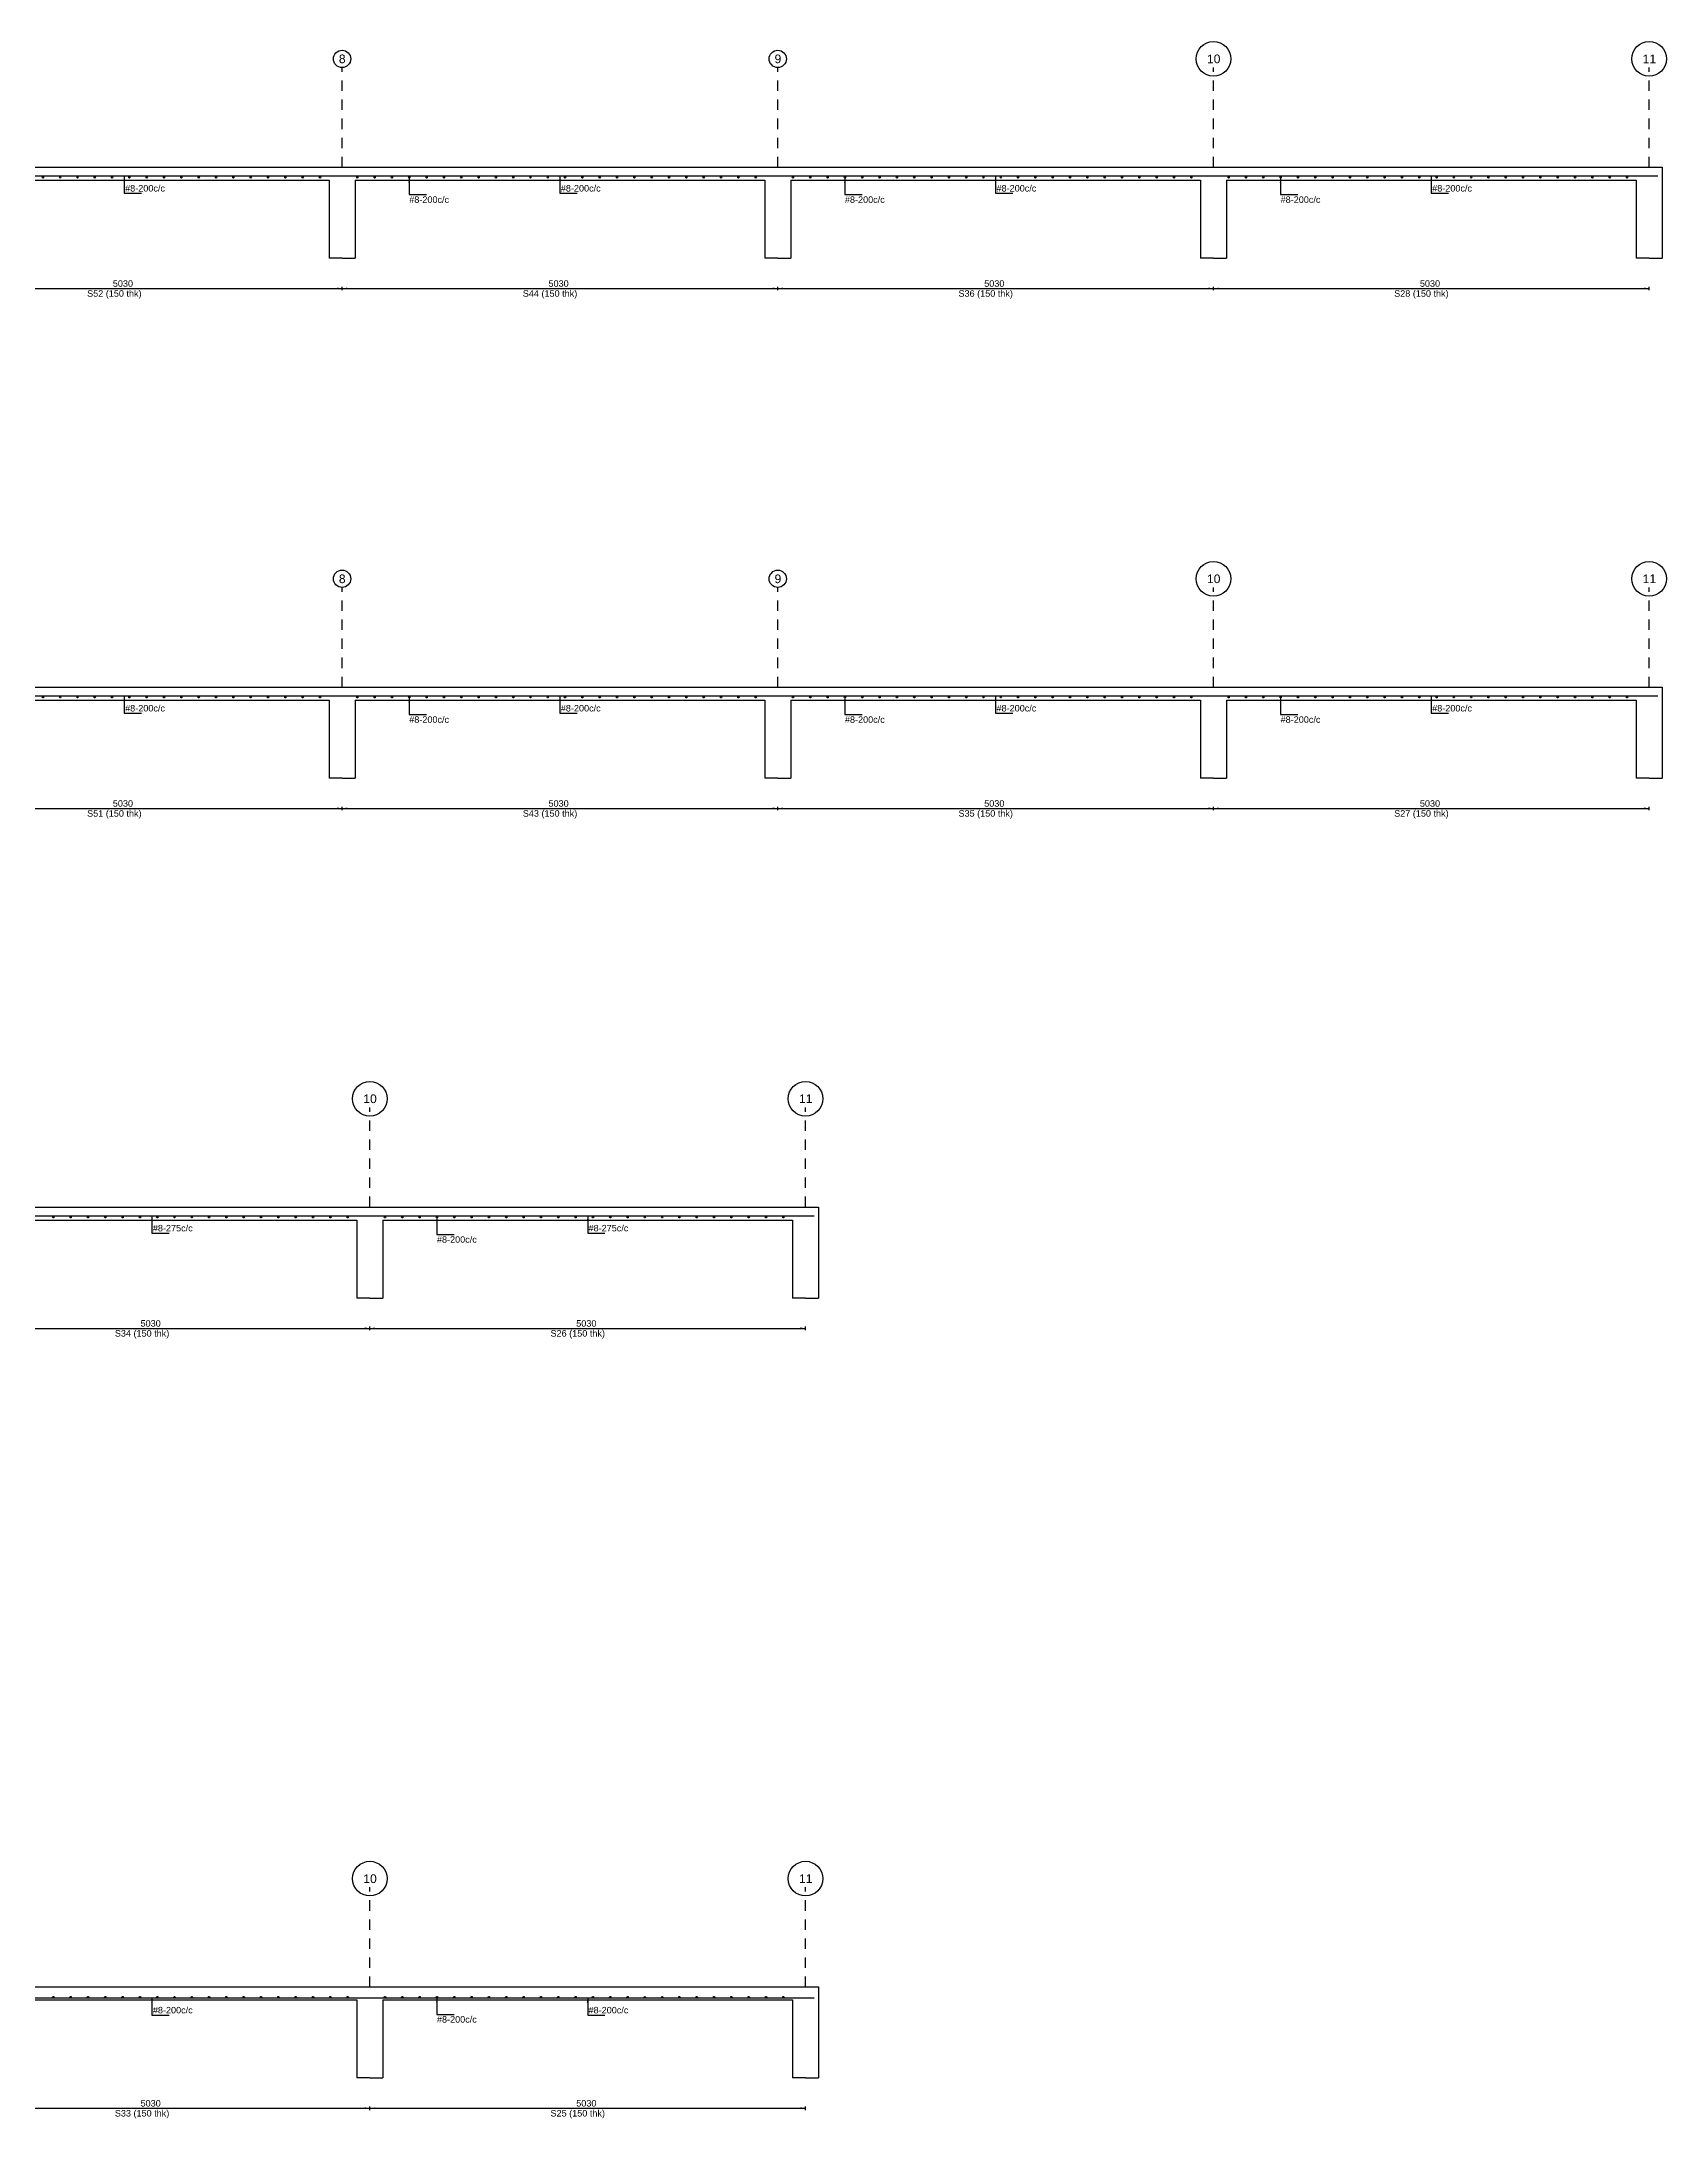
# Model space of a CAD drawing. Extents: x 0 to 119, y -5 to 121.
# Drawn here: x 89.56 to 108.32, y 97.36 to 121.33 of the extents above; entities that cross this region are included whole.
import ezdxf

# ---------------------------------------------------------------- set-up
doc = ezdxf.new("R2010")
doc.units = 0
doc.linetypes.add('ACAD_ISO02W100', pattern=[15, 12, -3])
for name, color, linetype in [('Axisline', 7, 'CONTINUOUS'), ('Axisline_Name', 1, 'CONTINUOUS'), ('Longsection', 2, 'CONTINUOUS'), ('Slab_Bottom_Steel_X', 1, 'CONTINUOUS'), ('Slab_Bottom_Steel_Y', 3, 'CONTINUOUS'), ('Slab_ID', 4, 'CONTINUOUS'), ('Span_Dim', 7, 'CONTINUOUS'), ('span_line', 7, 'CONTINUOUS')]:
    doc.layers.add(name, color=color, linetype=linetype)
doc.styles.add('STRUDS_Arial', font='ARIAL.TTF', dxfattribs={"height": 0.04})

msp = doc.modelspace()

# ---------------------------------------------------------------- linework, layer by layer
at = {"layer": 'Axisline', "linetype": 'ACAD_ISO02W100', "ltscale": 0.01}
for p, q in [((93.028, 119.88), (93.028, 121.03)), ((98.058, 119.88), (98.058, 121.03)), ((103.088, 119.88), (103.088, 121.03)), ((108.118, 119.88), (108.118, 121.03)), ((93.028, 113.88), (93.028, 115.03)), ((98.058, 113.88), (98.058, 115.03)), ((103.088, 113.88), (103.088, 115.03)), ((108.118, 113.88), (108.118, 115.03)), ((93.348, 107.88), (93.348, 109.03)), ((98.378, 107.88), (98.378, 109.03)), ((93.348, 98.88), (93.348, 100.03)), ((98.378, 98.88), (98.378, 100.03))]:
    msp.add_line(p, q, dxfattribs=at)
at = {"layer": 'Axisline'}
for centre, radius in [((103.088, 121.13), 0.2), ((108.118, 121.13), 0.2), ((93.028, 121.13), 0.1), ((98.058, 121.13), 0.1), ((103.088, 115.13), 0.2), ((108.118, 115.13), 0.2), ((93.028, 115.13), 0.1), ((98.058, 115.13), 0.1), ((93.348, 109.13), 0.2), ((98.378, 109.13), 0.2), ((93.348, 100.13), 0.2), ((98.378, 100.13), 0.2)]:
    msp.add_circle(centre, radius, dxfattribs=at)
at = {"layer": 'Longsection'}
for p, q in [((87.998, 119.88), (93.028, 119.88)), ((93.028, 119.88), (98.058, 119.88)), ((98.058, 119.88), (103.088, 119.88)), ((103.088, 119.88), (108.118, 119.88)), ((108.118, 119.88), (108.268, 119.88)), ((108.268, 119.88), (108.268, 118.83)), ((88.148, 119.73), (92.878, 119.73)), ((92.878, 119.73), (92.878, 118.83)), ((93.178, 119.73), (97.908, 119.73)), ((93.178, 119.73), (93.178, 118.83)), ((97.908, 119.73), (97.908, 118.83)), ((98.208, 119.73), (102.938, 119.73)), ((98.208, 119.73), (98.208, 118.83)), ((102.938, 119.73), (102.938, 118.83)), ((103.238, 119.73), (107.968, 119.73)), ((103.238, 119.73), (103.238, 118.83)), ((107.968, 119.73), (107.968, 118.83)), ((93.028, 118.83), (92.878, 118.83)), ((93.028, 118.83), (93.178, 118.83)), ((98.058, 118.83), (97.908, 118.83)), ((98.058, 118.83), (98.208, 118.83)), ((103.088, 118.83), (102.938, 118.83)), ((103.088, 118.83), (103.238, 118.83)), ((108.118, 118.83), (107.968, 118.83)), ((108.118, 118.83), (108.268, 118.83)), ((87.998, 113.88), (93.028, 113.88)), ((93.028, 113.88), (98.058, 113.88)), ((98.058, 113.88), (103.088, 113.88)), ((103.088, 113.88), (108.118, 113.88)), ((108.118, 113.88), (108.268, 113.88)), ((108.268, 113.88), (108.268, 112.83)), ((88.148, 113.73), (92.878, 113.73)), ((92.878, 113.73), (92.878, 112.83)), ((93.178, 113.73), (97.908, 113.73)), ((93.178, 113.73), (93.178, 112.83)), ((97.908, 113.73), (97.908, 112.83)), ((98.208, 113.73), (102.938, 113.73)), ((98.208, 113.73), (98.208, 112.83)), ((102.938, 113.73), (102.938, 112.83)), ((103.238, 113.73), (107.968, 113.73)), ((103.238, 113.73), (103.238, 112.83)), ((107.968, 113.73), (107.968, 112.83)), ((93.028, 112.83), (92.878, 112.83)), ((93.028, 112.83), (93.178, 112.83)), ((98.058, 112.83), (97.908, 112.83)), ((98.058, 112.83), (98.208, 112.83)), ((103.088, 112.83), (102.938, 112.83)), ((103.088, 112.83), (103.238, 112.83)), ((108.118, 112.83), (107.968, 112.83)), ((108.118, 112.83), (108.268, 112.83)), ((88.318, 107.88), (93.348, 107.88)), ((93.348, 107.88), (98.378, 107.88)), ((98.378, 107.88), (98.528, 107.88)), ((98.528, 107.88), (98.528, 106.83)), ((88.468, 107.73), (93.198, 107.73)), ((93.198, 107.73), (93.198, 106.83)), ((93.498, 107.73), (98.228, 107.73)), ((93.498, 107.73), (93.498, 106.83)), ((98.228, 107.73), (98.228, 106.83)), ((93.348, 106.83), (93.198, 106.83)), ((93.348, 106.83), (93.498, 106.83)), ((98.378, 106.83), (98.228, 106.83)), ((98.378, 106.83), (98.528, 106.83)), ((88.318, 98.88), (93.348, 98.88)), ((93.348, 98.88), (98.378, 98.88)), ((98.378, 98.88), (98.528, 98.88)), ((98.528, 98.88), (98.528, 97.83)), ((88.468, 98.73), (93.198, 98.73)), ((93.198, 98.73), (93.198, 97.83)), ((93.498, 98.73), (98.228, 98.73)), ((93.498, 98.73), (93.498, 97.83)), ((98.228, 98.73), (98.228, 97.83)), ((93.348, 97.83), (93.198, 97.83)), ((93.348, 97.83), (93.498, 97.83)), ((98.378, 97.83), (98.228, 97.83)), ((98.378, 97.83), (98.528, 97.83))]:
    msp.add_line(p, q, dxfattribs=at)
at = {"layer": 'Slab_Bottom_Steel_X'}
for p, q in [((93.803, 119.763), (93.803, 119.563)), ((98.833, 119.763), (98.833, 119.563)), ((103.863, 119.763), (103.863, 119.563)), ((93.803, 119.563), (94.003, 119.563)), ((98.833, 119.563), (99.033, 119.563)), ((103.863, 119.563), (104.063, 119.563)), ((93.803, 113.763), (93.803, 113.563)), ((98.833, 113.763), (98.833, 113.563)), ((103.863, 113.763), (103.863, 113.563)), ((93.803, 113.563), (94.003, 113.563)), ((98.833, 113.563), (99.033, 113.563)), ((103.863, 113.563), (104.063, 113.563)), ((94.123, 107.763), (94.123, 107.563)), ((94.123, 107.563), (94.323, 107.563)), ((94.123, 98.763), (94.123, 98.563)), ((94.123, 98.563), (94.323, 98.563))]:
    msp.add_line(p, q, dxfattribs=at)
for centre in [(89.573, 119.763), (89.773, 119.763), (89.973, 119.763), (90.173, 119.763), (90.373, 119.763), (90.573, 119.763), (90.773, 119.763), (90.973, 119.763), (91.173, 119.763), (91.373, 119.763), (91.573, 119.763), (91.773, 119.763), (91.973, 119.763), (92.173, 119.763), (92.3729, 119.763), (92.5729, 119.763), (92.7729, 119.763), (93.203, 119.763), (93.403, 119.763), (93.603, 119.763), (93.803, 119.763), (94.003, 119.763), (94.203, 119.763), (94.403, 119.763), (94.603, 119.763), (94.803, 119.763), (95.003, 119.763), (95.203, 119.763), (95.403, 119.763), (95.603, 119.763), (95.803, 119.763), (96.003, 119.763), (96.203, 119.763), (96.403, 119.763), (96.603, 119.763), (96.803, 119.763), (97.003, 119.763), (97.203, 119.763), (97.403, 119.763), (97.603, 119.763), (97.8029, 119.763), (98.233, 119.763), (98.433, 119.763), (98.633, 119.763), (98.833, 119.763), (99.033, 119.763), (99.233, 119.763), (99.433, 119.763), (99.633, 119.763), (99.833, 119.763), (100.033, 119.763), (100.233, 119.763), (100.433, 119.763), (100.633, 119.763), (100.833, 119.763), (101.033, 119.763), (101.233, 119.763), (101.433, 119.763), (101.633, 119.763), (101.833, 119.763), (102.033, 119.763), (102.233, 119.763), (102.433, 119.763), (102.633, 119.763), (102.833, 119.763), (103.263, 119.763), (103.463, 119.763), (103.663, 119.763), (103.863, 119.763), (104.063, 119.763), (104.263, 119.763), (104.463, 119.763), (104.663, 119.763), (104.863, 119.763), (105.063, 119.763), (105.263, 119.763), (105.463, 119.763), (105.663, 119.763), (105.863, 119.763), (106.063, 119.763), (106.263, 119.763), (106.463, 119.763), (106.663, 119.763), (106.863, 119.763), (107.063, 119.763), (107.263, 119.763), (107.463, 119.763), (107.663, 119.763), (107.863, 119.763), (89.573, 113.763), (89.773, 113.763), (89.973, 113.763), (90.173, 113.763), (90.373, 113.763), (90.573, 113.763), (90.773, 113.763), (90.973, 113.763), (91.173, 113.763), (91.373, 113.763), (91.573, 113.763), (91.773, 113.763), (91.973, 113.763), (92.173, 113.763), (92.3729, 113.763), (92.5729, 113.763), (92.7729, 113.763), (93.203, 113.763), (93.403, 113.763), (93.603, 113.763), (93.803, 113.763), (94.003, 113.763), (94.203, 113.763), (94.403, 113.763), (94.603, 113.763), (94.803, 113.763), (95.003, 113.763), (95.203, 113.763), (95.403, 113.763), (95.603, 113.763), (95.803, 113.763), (96.003, 113.763), (96.203, 113.763), (96.403, 113.763), (96.603, 113.763), (96.803, 113.763), (97.003, 113.763), (97.203, 113.763), (97.403, 113.763), (97.603, 113.763), (97.8029, 113.763), (98.233, 113.763), (98.433, 113.763), (98.633, 113.763), (98.833, 113.763), (99.033, 113.763), (99.233, 113.763), (99.433, 113.763), (99.633, 113.763), (99.833, 113.763), (100.033, 113.763), (100.233, 113.763), (100.433, 113.763), (100.633, 113.763), (100.833, 113.763), (101.033, 113.763), (101.233, 113.763), (101.433, 113.763), (101.633, 113.763), (101.833, 113.763), (102.033, 113.763), (102.233, 113.763), (102.433, 113.763), (102.633, 113.763), (102.833, 113.763), (103.263, 113.763), (103.463, 113.763), (103.663, 113.763), (103.863, 113.763), (104.063, 113.763), (104.263, 113.763), (104.463, 113.763), (104.663, 113.763), (104.863, 113.763), (105.063, 113.763), (105.263, 113.763), (105.463, 113.763), (105.663, 113.763), (105.863, 113.763), (106.063, 113.763), (106.263, 113.763), (106.463, 113.763), (106.663, 113.763), (106.863, 113.763), (107.063, 113.763), (107.263, 113.763), (107.463, 113.763), (107.663, 113.763), (107.863, 113.763), (89.693, 107.763), (89.893, 107.763), (90.093, 107.763), (90.293, 107.763), (90.493, 107.763), (90.693, 107.763), (90.893, 107.763), (91.093, 107.763), (91.293, 107.763), (91.493, 107.763), (91.693, 107.763), (91.893, 107.763), (92.093, 107.763), (92.293, 107.763), (92.493, 107.763), (92.693, 107.763), (92.893, 107.763), (93.0929, 107.763), (93.523, 107.763), (93.723, 107.763), (93.923, 107.763), (94.123, 107.763), (94.323, 107.763), (94.523, 107.763), (94.723, 107.763), (94.923, 107.763), (95.123, 107.763), (95.323, 107.763), (95.523, 107.763), (95.723, 107.763), (95.923, 107.763), (96.123, 107.763), (96.323, 107.763), (96.523, 107.763), (96.723, 107.763), (96.923, 107.763), (97.123, 107.763), (97.323, 107.763), (97.523, 107.763), (97.723, 107.763), (97.923, 107.763), (98.1229, 107.763), (89.693, 98.763), (89.893, 98.763), (90.093, 98.763), (90.293, 98.763), (90.493, 98.763), (90.693, 98.763), (90.893, 98.763), (91.093, 98.763), (91.293, 98.763), (91.493, 98.763), (91.693, 98.763), (91.893, 98.763), (92.093, 98.763), (92.293, 98.763), (92.493, 98.763), (92.693, 98.763), (92.893, 98.763), (93.0929, 98.763), (93.523, 98.763), (93.723, 98.763), (93.923, 98.763), (94.123, 98.763), (94.323, 98.763), (94.523, 98.763), (94.723, 98.763), (94.923, 98.763), (95.123, 98.763), (95.323, 98.763), (95.523, 98.763), (95.723, 98.763), (95.923, 98.763), (96.123, 98.763), (96.323, 98.763), (96.523, 98.763), (96.723, 98.763), (96.923, 98.763), (97.123, 98.763), (97.323, 98.763), (97.523, 98.763), (97.723, 98.763), (97.923, 98.763), (98.1229, 98.763)]:
    msp.add_circle(centre, 0.008, dxfattribs=at)
for points in [[(93.803, 119.763), (93.793, 119.703), (93.803, 119.763), (93.813, 119.703)], [(98.833, 119.763), (98.823, 119.703), (98.833, 119.763), (98.843, 119.703)], [(103.863, 119.763), (103.853, 119.703), (103.863, 119.763), (103.873, 119.703)], [(93.803, 113.763), (93.793, 113.703), (93.803, 113.763), (93.813, 113.703)], [(98.833, 113.763), (98.823, 113.703), (98.833, 113.763), (98.843, 113.703)], [(103.863, 113.763), (103.853, 113.703), (103.863, 113.763), (103.873, 113.703)], [(94.123, 107.763), (94.113, 107.703), (94.123, 107.763), (94.133, 107.703)], [(94.123, 98.763), (94.113, 98.703), (94.123, 98.763), (94.133, 98.703)]]:
    msp.add_solid(points, dxfattribs=at)
at = {"layer": 'Slab_Bottom_Steel_Y'}
for p, q in [((87.898, 119.779), (93.128, 119.779)), ((90.513, 119.779), (90.513, 119.579)), ((92.928, 119.779), (98.158, 119.779)), ((95.543, 119.779), (95.543, 119.579)), ((97.958, 119.779), (103.188, 119.779)), ((100.573, 119.779), (100.573, 119.579)), ((102.988, 119.779), (108.218, 119.779)), ((105.603, 119.779), (105.603, 119.579)), ((90.513, 119.579), (90.713, 119.579)), ((95.543, 119.579), (95.743, 119.579)), ((100.573, 119.579), (100.773, 119.579)), ((105.603, 119.579), (105.803, 119.579)), ((87.898, 113.779), (93.128, 113.779)), ((90.513, 113.779), (90.513, 113.579)), ((92.928, 113.779), (98.158, 113.779)), ((95.543, 113.779), (95.543, 113.579)), ((97.958, 113.779), (103.188, 113.779)), ((100.573, 113.779), (100.573, 113.579)), ((102.988, 113.779), (108.218, 113.779)), ((105.603, 113.779), (105.603, 113.579)), ((90.513, 113.579), (90.713, 113.579)), ((95.543, 113.579), (95.743, 113.579)), ((100.573, 113.579), (100.773, 113.579)), ((105.603, 113.579), (105.803, 113.579)), ((88.218, 107.779), (93.448, 107.779)), ((90.833, 107.779), (90.833, 107.579)), ((93.248, 107.779), (98.478, 107.779)), ((95.863, 107.779), (95.863, 107.579)), ((90.833, 107.579), (91.033, 107.579)), ((95.863, 107.579), (96.063, 107.579)), ((88.218, 98.755), (93.448, 98.755)), ((90.833, 98.755), (90.833, 98.555)), ((93.248, 98.755), (98.478, 98.755)), ((95.863, 98.755), (95.863, 98.555)), ((90.833, 98.555), (91.033, 98.555)), ((95.863, 98.555), (96.063, 98.555))]:
    msp.add_line(p, q, dxfattribs=at)
for points in [[(90.513, 119.779), (90.503, 119.719), (90.513, 119.779), (90.523, 119.719)], [(95.543, 119.779), (95.533, 119.719), (95.543, 119.779), (95.553, 119.719)], [(100.573, 119.779), (100.563, 119.719), (100.573, 119.779), (100.583, 119.719)], [(105.603, 119.779), (105.593, 119.719), (105.603, 119.779), (105.613, 119.719)], [(90.513, 113.779), (90.503, 113.719), (90.513, 113.779), (90.523, 113.719)], [(95.543, 113.779), (95.533, 113.719), (95.543, 113.779), (95.553, 113.719)], [(100.573, 113.779), (100.563, 113.719), (100.573, 113.779), (100.583, 113.719)], [(105.603, 113.779), (105.593, 113.719), (105.603, 113.779), (105.613, 113.719)], [(90.833, 107.779), (90.823, 107.719), (90.833, 107.779), (90.843, 107.719)], [(95.863, 107.779), (95.853, 107.719), (95.863, 107.779), (95.873, 107.719)], [(90.833, 98.755), (90.823, 98.695), (90.833, 98.755), (90.843, 98.695)], [(95.863, 98.755), (95.853, 98.695), (95.863, 98.755), (95.873, 98.695)]]:
    msp.add_solid(points, dxfattribs=at)
at = {"layer": 'Span_Line'}
for p, q in [((87.998, 118.48), (93.028, 118.48)), ((93.028, 118.46), (93.028, 118.5)), ((93.028, 118.46), (93.028, 118.5)), ((93.028, 118.48), (98.058, 118.48)), ((98.058, 118.46), (98.058, 118.5)), ((98.058, 118.46), (98.058, 118.5)), ((98.058, 118.48), (103.088, 118.48)), ((103.088, 118.46), (103.088, 118.5)), ((103.088, 118.46), (103.088, 118.5)), ((103.088, 118.48), (108.118, 118.48)), ((108.118, 118.46), (108.118, 118.5)), ((87.998, 112.48), (93.028, 112.48)), ((93.028, 112.46), (93.028, 112.5)), ((93.028, 112.46), (93.028, 112.5)), ((93.028, 112.48), (98.058, 112.48)), ((98.058, 112.46), (98.058, 112.5)), ((98.058, 112.46), (98.058, 112.5)), ((98.058, 112.48), (103.088, 112.48)), ((103.088, 112.46), (103.088, 112.5)), ((103.088, 112.46), (103.088, 112.5)), ((103.088, 112.48), (108.118, 112.48)), ((108.118, 112.46), (108.118, 112.5)), ((88.318, 106.48), (93.348, 106.48)), ((93.348, 106.46), (93.348, 106.5)), ((93.348, 106.46), (93.348, 106.5)), ((93.348, 106.48), (98.378, 106.48)), ((98.378, 106.46), (98.378, 106.5)), ((88.318, 97.48), (93.348, 97.48)), ((93.348, 97.46), (93.348, 97.5)), ((93.348, 97.46), (93.348, 97.5)), ((93.348, 97.48), (98.378, 97.48)), ((98.378, 97.46), (98.378, 97.5))]:
    msp.add_line(p, q, dxfattribs=at)
for points in [[(93.028, 118.48), (92.968, 118.492), (93.028, 118.48), (92.968, 118.47)], [(93.028, 118.48), (93.088, 118.49), (93.028, 118.48), (93.088, 118.47)], [(98.058, 118.48), (97.998, 118.492), (98.058, 118.48), (97.998, 118.47)], [(98.058, 118.48), (98.118, 118.49), (98.058, 118.48), (98.118, 118.47)], [(103.088, 118.48), (103.028, 118.492), (103.088, 118.48), (103.028, 118.47)], [(103.088, 118.48), (103.148, 118.49), (103.088, 118.48), (103.148, 118.47)], [(108.118, 118.48), (108.058, 118.492), (108.118, 118.48), (108.058, 118.47)], [(93.028, 112.48), (92.968, 112.492), (93.028, 112.48), (92.968, 112.47)], [(93.028, 112.48), (93.088, 112.49), (93.028, 112.48), (93.088, 112.47)], [(98.058, 112.48), (97.998, 112.492), (98.058, 112.48), (97.998, 112.47)], [(98.058, 112.48), (98.118, 112.49), (98.058, 112.48), (98.118, 112.47)], [(103.088, 112.48), (103.028, 112.492), (103.088, 112.48), (103.028, 112.47)], [(103.088, 112.48), (103.148, 112.49), (103.088, 112.48), (103.148, 112.47)], [(108.118, 112.48), (108.058, 112.492), (108.118, 112.48), (108.058, 112.47)], [(93.348, 106.48), (93.288, 106.492), (93.348, 106.48), (93.288, 106.47)], [(93.348, 106.48), (93.408, 106.49), (93.348, 106.48), (93.408, 106.47)], [(98.378, 106.48), (98.318, 106.492), (98.378, 106.48), (98.318, 106.47)], [(93.348, 97.48), (93.288, 97.492), (93.348, 97.48), (93.288, 97.47)], [(93.348, 97.48), (93.408, 97.49), (93.348, 97.48), (93.408, 97.47)], [(98.378, 97.48), (98.318, 97.492), (98.378, 97.48), (98.318, 97.47)]]:
    msp.add_solid(points, dxfattribs=at)

# ---------------------------------------------------------------- texts
at = {"layer": 'Axisline_Name', "style": 'STRUDS_Arial'}
for s, p in [('8', (92.9905, 121.08)), ('9', (98.0205, 121.08)), ('10', (103.013, 121.08)), ('11', (108.043, 121.08)), ('8', (92.9905, 115.08)), ('9', (98.0205, 115.08)), ('10', (103.013, 115.08)), ('11', (108.043, 115.08)), ('10', (93.273, 109.08)), ('11', (98.303, 109.08)), ('10', (93.273, 100.08)), ('11', (98.303, 100.08))]:
    msp.add_text(s, height=0.1, dxfattribs=at).set_placement(p)
at = {"layer": 'Slab_Bottom_Steel_X', "style": 'STRUDS_Arial'}
for p in [(93.803, 119.468), (98.833, 119.468), (103.863, 119.468), (93.803, 113.468), (98.833, 113.468), (103.863, 113.468), (94.123, 107.468), (94.123, 98.468)]:
    msp.add_text('#8-200c/c', height=0.075, dxfattribs=at).set_placement(p)
at = {"layer": 'Slab_Bottom_Steel_Y', "style": 'STRUDS_Arial'}
for s, p in [('#8-200c/c', (90.523, 119.599)), ('#8-200c/c', (95.553, 119.599)), ('#8-200c/c', (100.583, 119.599)), ('#8-200c/c', (105.613, 119.599)), ('#8-200c/c', (90.523, 113.599)), ('#8-200c/c', (95.553, 113.599)), ('#8-200c/c', (100.583, 113.599)), ('#8-200c/c', (105.613, 113.599)), ('#8-275c/c', (90.843, 107.599)), ('#8-275c/c', (95.873, 107.599)), ('#8-200c/c', (90.843, 98.575)), ('#8-200c/c', (95.873, 98.575))]:
    msp.add_text(s, height=0.075, dxfattribs=at).set_placement(p)
at = {"layer": 'Slab_ID', "style": 'STRUDS_Arial'}
for s, p in [('S52 (150 thk)', (90.084, 118.385)), ('S44 (150 thk)', (95.114, 118.385)), ('S36 (150 thk)', (100.144, 118.385)), ('S28 (150 thk)', (105.174, 118.385)), ('S51 (150 thk)', (90.084, 112.385)), ('S43 (150 thk)', (95.114, 112.385)), ('S35 (150 thk)', (100.144, 112.385)), ('S27 (150 thk)', (105.174, 112.385)), ('S34 (150 thk)', (90.404, 106.385)), ('S26 (150 thk)', (95.434, 106.385)), ('S33 (150 thk)', (90.404, 97.385)), ('S25 (150 thk)', (95.434, 97.385))]:
    msp.add_text(s, height=0.075, dxfattribs=at).set_placement(p)
at = {"layer": 'Span_Dim', "style": 'STRUDS_Arial'}
for p in [(90.381, 118.5), (95.411, 118.5), (100.441, 118.5), (105.471, 118.5), (90.381, 112.5), (95.411, 112.5), (100.441, 112.5), (105.471, 112.5), (90.701, 106.5), (95.731, 106.5), (90.701, 97.5), (95.731, 97.5)]:
    msp.add_text('5030', height=0.075, dxfattribs=at).set_placement(p)

doc.saveas('drawing.dxf')
